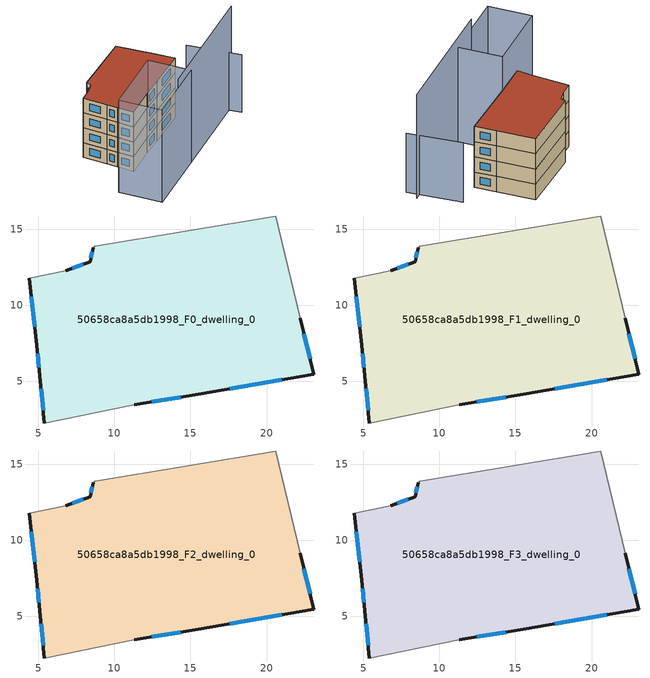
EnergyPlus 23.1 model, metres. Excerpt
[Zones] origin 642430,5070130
50658ca8a5db1998_F0_dwelling_0
 floor ground (EU_floor_Construction): 20.61,15.86 22.21,9.16 23.11,5.45 15.5,4.15 11.3,3.45 5.4,2.25 5.1,5.36 4.9,7.36 4.4,11.76 6.8,12.26 8.4,12.86 8.6,13.76 8.7,13.86 z0
 wall outside (EU_wall_Construction): 11.3,3.45 15.5,4.15 23.11,5.45 22.21,9.16 / 4.4,11.76 4.9,7.36 5.1,5.36 5.4,2.25 / 8.6,13.76 8.4,12.86 6.8,12.26 z0:3
 wall adiabatic (EU_wall_Construction): 22.21,9.16 20.61,15.86 8.7,13.86 8.6,13.76 / 5.4,2.25 11.3,3.45 / 6.8,12.26 4.4,11.76 z0:3
 window (EU_Window_Construction): 22.86,6.47 22.46,8.14 / 17.6,4.51 21.02,5.09 / 12.46,3.65 14.35,3.96 / 5.18,4.5 5.31,3.11 / 4.95,6.81 5.04,5.91 / 4.54,10.55 4.76,8.57 / 7.96,12.7 7.24,12.43 / 8.55,13.51 8.46,13.11 z0.83:2.17
50658ca8a5db1998_F1_dwelling_0
 floor to 50658ca8a5db1998_F0_dwelling_0 (EU_floor_Construction): 20.61,15.86 22.21,9.16 23.11,5.45 15.5,4.15 11.3,3.45 5.4,2.25 5.1,5.36 4.9,7.36 4.4,11.76 6.8,12.26 8.4,12.86 8.6,13.76 8.7,13.86 z3
 wall outside (EU_wall_Construction): 11.3,3.45 15.5,4.15 23.11,5.45 22.21,9.16 / 4.4,11.76 4.9,7.36 5.1,5.36 5.4,2.25 / 8.6,13.76 8.4,12.86 6.8,12.26 z3:6
 wall adiabatic (EU_wall_Construction): 22.21,9.16 20.61,15.86 8.7,13.86 8.6,13.76 / 5.4,2.25 11.3,3.45 / 6.8,12.26 4.4,11.76 z3:6
 window (EU_Window_Construction): 22.86,6.47 22.46,8.14 / 17.6,4.51 21.02,5.09 / 12.46,3.65 14.35,3.96 / 5.18,4.5 5.31,3.11 / 4.95,6.81 5.04,5.91 / 4.54,10.55 4.76,8.57 / 7.96,12.7 7.24,12.43 / 8.55,13.51 8.46,13.11 z3.83:5.17
50658ca8a5db1998_F2_dwelling_0
 floor to 50658ca8a5db1998_F1_dwelling_0 (EU_floor_Construction): 20.61,15.86 22.21,9.16 23.11,5.45 15.5,4.15 11.3,3.45 5.4,2.25 5.1,5.36 4.9,7.36 4.4,11.76 6.8,12.26 8.4,12.86 8.6,13.76 8.7,13.86 z6
 wall outside (EU_wall_Construction): 11.3,3.45 15.5,4.15 23.11,5.45 22.21,9.16 / 4.4,11.76 4.9,7.36 5.1,5.36 5.4,2.25 / 8.6,13.76 8.4,12.86 6.8,12.26 z6:9
 wall adiabatic (EU_wall_Construction): 22.21,9.16 20.61,15.86 8.7,13.86 8.6,13.76 / 5.4,2.25 11.3,3.45 / 6.8,12.26 4.4,11.76 z6:9
 window (EU_Window_Construction): 22.86,6.47 22.46,8.14 / 17.6,4.51 21.02,5.09 / 12.46,3.65 14.35,3.96 / 5.18,4.5 5.31,3.11 / 4.95,6.81 5.04,5.91 / 4.54,10.55 4.76,8.57 / 7.96,12.7 7.24,12.43 / 8.55,13.51 8.46,13.11 z6.83:8.17
50658ca8a5db1998_F3_dwelling_0
 floor to 50658ca8a5db1998_F2_dwelling_0 (EU_floor_Construction): 20.61,15.86 22.21,9.16 23.11,5.45 15.5,4.15 11.3,3.45 5.4,2.25 5.1,5.36 4.9,7.36 4.4,11.76 6.8,12.26 8.4,12.86 8.6,13.76 8.7,13.86 z9
 wall outside (EU_wall_Construction): 11.3,3.45 15.5,4.15 23.11,5.45 22.21,9.16 / 4.4,11.76 4.9,7.36 5.1,5.36 5.4,2.25 / 8.6,13.76 8.4,12.86 6.8,12.26 z9:12
 wall adiabatic (EU_wall_Construction): 22.21,9.16 20.61,15.86 8.7,13.86 8.6,13.76 / 5.4,2.25 11.3,3.45 / 6.8,12.26 4.4,11.76 z9:12
 window (EU_Window_Construction): 22.86,6.47 22.46,8.14 / 17.6,4.51 21.02,5.09 / 12.46,3.65 14.35,3.96 / 5.18,4.5 5.31,3.11 / 4.95,6.81 5.04,5.91 / 4.54,10.55 4.76,8.57 / 7.96,12.7 7.24,12.43 / 8.55,13.51 8.46,13.11 z9.83:11.17
 roof outside (EU_roof_Construction): 23.11,5.45 22.21,9.16 20.61,15.86 8.7,13.86 8.6,13.76 8.4,12.86 6.8,12.26 4.4,11.76 4.9,7.36 5.1,5.36 5.4,2.25 11.3,3.45 15.5,4.15 z12
shading: 7.3,-5.45 30.96,-0.65 z0:20.4; -1.26,0.9 11.62,3.52 / 11.62,3.52 13.2,-4.25 / 13.2,-4.25 0.32,-6.87 / 0.32,-6.87 -1.26,0.9 z0:18.6; 30.51,-3.06 27.76,6.31 z0:11.7
[Building]
EU S2 Campaign: North Axis=0; Terrain=City; Solar Distribution=FullExterior
[Site:Location]
Lyon-Bron: Latitude=45.75; Longitude=5; Time Zone=1; Elevation=198
[SizingPeriod:WeatherFileDays]
AnnualSizingPeriod: Begin Month=1; Begin Day of Month=1; End Month=12; End Day of Month=31; Day of Week for Start Day=Monday; Use Weather File Daylight Saving Period=No; Use Weather File Rain and Snow Indicators=No
[MATERIAL]
EU_InternalMass_Material: Roughness=MediumRough; Thickness=0.1; Conductivity=1; Density=1800; Specific Heat=900; Thermal Absorptance=0.9; Solar Absorptance=0.7; Visible Absorptance=0.7
[MATERIAL:NOMASS] Roughness=MediumRough; Thermal Absorptance=0.9; Solar Absorptance=0.7; Visible Absorptance=0.7
Name | Thermal Resistance
EU_wall_NoMass | 0.87146
EU_roof_NoMass | 0.842276
EU_floor_NoMass | 0.496999
[WINDOWMATERIAL:SIMPLEGLAZINGSYSTEM]
EU_Window_SimpleGlazing: UFactor=2.2525; Solar Heat Gain Coefficient=0.76; Visible Transmittance=0.76
[CONSTRUCTION]
EU_wall_Construction: EU_wall_NoMass
EU_roof_Construction: EU_roof_NoMass
EU_floor_Construction: EU_floor_NoMass
EU_InternalMass_Construction: EU_InternalMass_Material
EU_Window_Construction: EU_Window_SimpleGlazing
[ZONE] Type=1; Multiplier=1; Ceiling Height=autocalculate; Floor Area=autocalculate; Part of Total Floor Area=Yes
Name | Volume
50658ca8a5db1998_F0_dwelling_0 | 540.103
50658ca8a5db1998_F1_dwelling_0; 50658ca8a5db1998_F2_dwelling_0; 50658ca8a5db1998_F3_dwelling_0 | 540.102
[INTERNALMASS] Construction=EU_InternalMass_Construction; Surface Area=180.035
Name | Zone or ZoneList
50658ca8a5db1998_F0_dwelling_0_EU_InternalMass | 50658ca8a5db1998_F0_dwelling_0
50658ca8a5db1998_F1_dwelling_0_EU_InternalMass | 50658ca8a5db1998_F1_dwelling_0
50658ca8a5db1998_F2_dwelling_0_EU_InternalMass | 50658ca8a5db1998_F2_dwelling_0
50658ca8a5db1998_F3_dwelling_0_EU_InternalMass | 50658ca8a5db1998_F3_dwelling_0
[OTHEREQUIPMENT] Fuel Type=Electricity; Design Level Calculation Method=Watts/Area; Power per Zone Floor Area=1; Fraction Latent=0; Fraction Radiant=0; Fraction Lost=0; Carbon Dioxide Generation Rate=0; EndUse Subcategory=EU_Step8_InternalGains
Name | Zone or ZoneList or Space or SpaceList | Schedule
EU_Step8_InternalGain_50658ca8a5db1998_F0_dwelling_0_f000 | 50658ca8a5db1998_F0_dwelling_0 | EU_Step8_GainSchedule_50658ca8a5db1998_F0_dwelling_0_f000
EU_Step8_InternalGain_50658ca8a5db1998_F1_dwelling_0_f000 | 50658ca8a5db1998_F1_dwelling_0 | EU_Step8_GainSchedule_50658ca8a5db1998_F1_dwelling_0_f000
EU_Step8_InternalGain_50658ca8a5db1998_F2_dwelling_0_f000 | 50658ca8a5db1998_F2_dwelling_0 | EU_Step8_GainSchedule_50658ca8a5db1998_F2_dwelling_0_f000
EU_Step8_InternalGain_50658ca8a5db1998_F3_dwelling_0_f000 | 50658ca8a5db1998_F3_dwelling_0 | EU_Step8_GainSchedule_50658ca8a5db1998_F3_dwelling_0_f000
[ZONEVENTILATION:DESIGNFLOWRATE] Schedule=EU_AlwaysOn; Design Flow Rate Calculation Method=AirChanges/Hour; Air Changes per Hour=0.425; Ventilation Type=Natural; Fan Pressure Rise=0; Fan Total Efficiency=1; Constant Term Coefficient=1; Temperature Term Coefficient=0; Velocity Term Coefficient=0; Velocity Squared Term Coefficient=0; Minimum Indoor Temperature=-100; Maximum Indoor Temperature=100; Delta Temperature=-100; Minimum Outdoor Temperature=-100; Maximum Outdoor Temperature=100; Maximum Wind Speed=40
Name | Zone or ZoneList or Space or SpaceList
EU_ConstantAir_50658ca8a5db1998_F0_dwelling_0 | 50658ca8a5db1998_F0_dwelling_0
EU_ConstantAir_50658ca8a5db1998_F1_dwelling_0 | 50658ca8a5db1998_F1_dwelling_0
EU_ConstantAir_50658ca8a5db1998_F2_dwelling_0 | 50658ca8a5db1998_F2_dwelling_0
EU_ConstantAir_50658ca8a5db1998_F3_dwelling_0 | 50658ca8a5db1998_F3_dwelling_0
[HVACTEMPLATE:THERMOSTAT] Constant Heating Setpoint=20; Constant Cooling Setpoint=50
EU_HeatOnly_50658ca8a5db1998_F0_dwelling_0; EU_HeatOnly_50658ca8a5db1998_F1_dwelling_0; EU_HeatOnly_50658ca8a5db1998_F2_dwelling_0; EU_HeatOnly_50658ca8a5db1998_F3_dwelling_0
[HVACTEMPLATE:ZONE:IDEALLOADSAIRSYSTEM] System Availability Schedule=EU_AlwaysOn; Maximum Heating Supply Air Temperature=50; Minimum Cooling Supply Air Temperature=13; Maximum Heating Supply Air Humidity Ratio=0.0156; Minimum Cooling Supply Air Humidity Ratio=0.0077; Heating Limit=NoLimit; Cooling Limit=NoLimit; Heating Availability Schedule=EU_AlwaysOn; Cooling Availability Schedule=EU_CoolingOff; Dehumidification Control Type=ConstantSensibleHeatRatio; Cooling Sensible Heat Ratio=0.7; Dehumidification Setpoint=60; Humidification Control Type=None; Humidification Setpoint=30; Outdoor Air Method=None; Outdoor Air Flow Rate per Person=0.00944; Outdoor Air Flow Rate per Zone Floor Area=0; Outdoor Air Flow Rate per Zone=0; Demand Controlled Ventilation Type=None; Outdoor Air Economizer Type=NoEconomizer; Heat Recovery Type=None; Sensible Heat Recovery Effectiveness=0.7; Latent Heat Recovery Effectiveness=0.65
Name | Template Thermostat
50658ca8a5db1998_F0_dwelling_0 | EU_HeatOnly_50658ca8a5db1998_F0_dwelling_0
50658ca8a5db1998_F1_dwelling_0 | EU_HeatOnly_50658ca8a5db1998_F1_dwelling_0
50658ca8a5db1998_F2_dwelling_0 | EU_HeatOnly_50658ca8a5db1998_F2_dwelling_0
50658ca8a5db1998_F3_dwelling_0 | EU_HeatOnly_50658ca8a5db1998_F3_dwelling_0
[SIZING:ZONE] Zone Cooling Design Supply Air Temperature Input Method=SupplyAirTemperature; Zone Cooling Design Supply Air Temperature=13; Zone Heating Design Supply Air Temperature Input Method=SupplyAirTemperature; Zone Heating Design Supply Air Temperature=50; Zone Cooling Design Supply Air Humidity Ratio=0.008; Zone Heating Design Supply Air Humidity Ratio=0.008; Cooling Design Air Flow Method=DesignDay; Cooling Design Air Flow Rate=0; Cooling Minimum Air Flow per Zone Floor Area=0.000762; Cooling Minimum Air Flow=0; Cooling Minimum Air Flow Fraction=0.2; Heating Design Air Flow Method=DesignDay; Heating Design Air Flow Rate=0; Heating Maximum Air Flow per Zone Floor Area=0.002032; Heating Maximum Air Flow=0.141576; Heating Maximum Air Flow Fraction=0.3; Account for Dedicated Outdoor Air System=No; Dedicated Outdoor Air System Control Strategy=NeutralSupplyAir; Dedicated Outdoor Air Low Setpoint Temperature for Design=autosize; Dedicated Outdoor Air High Setpoint Temperature for Design=autosize; Zone Load Sizing Method=Sensible Load Only No Latent Load; Zone Latent Cooling Design Supply Air Humidity Ratio Input Method=HumidityRatioDifference; Zone Cooling Design Supply Air Humidity Ratio Difference=0.005; Zone Latent Heating Design Supply Air Humidity Ratio Input Method=HumidityRatioDifference; Zone Humidification Design Supply Air Humidity Ratio Difference=0.005
50658ca8a5db1998_F0_dwelling_0; 50658ca8a5db1998_F1_dwelling_0; 50658ca8a5db1998_F2_dwelling_0; 50658ca8a5db1998_F3_dwelling_0
[SCHEDULE:CONSTANT]
Name | Hourly Value
EU_AlwaysOn | 1
EU_CoolingOff | 0
[SCHEDULE:FILE] Column Number=1; Rows to Skip at Top=0; Number of Hours of Data=8760; Column Separator=Comma; Interpolate to Timestep=No; Minutes per Item=60; Adjust Schedule for Daylight Savings=Yes
Name | File
EU_Step8_GainSchedule_50658ca8a5db1998_F0_dwelling_0_f000 | ../../schedules/50658ca8a5db1998/50658ca8a5db1998_F0_dwelling_0_f000_gain.csv
EU_Step8_GainSchedule_50658ca8a5db1998_F1_dwelling_0_f000 | ../../schedules/50658ca8a5db1998/50658ca8a5db1998_F1_dwelling_0_f000_gain.csv
EU_Step8_GainSchedule_50658ca8a5db1998_F2_dwelling_0_f000 | ../../schedules/50658ca8a5db1998/50658ca8a5db1998_F2_dwelling_0_f000_gain.csv
EU_Step8_GainSchedule_50658ca8a5db1998_F3_dwelling_0_f000 | ../../schedules/50658ca8a5db1998/50658ca8a5db1998_F3_dwelling_0_f000_gain.csv
